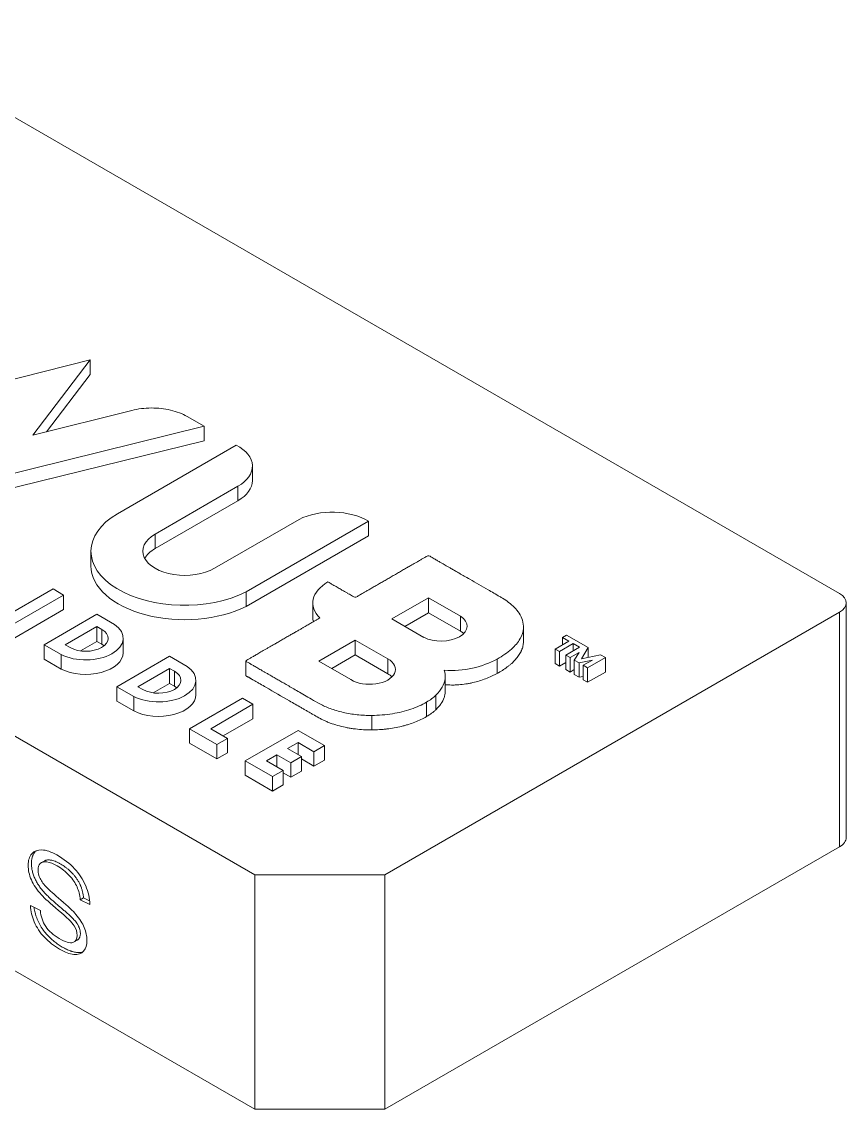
# Model space of a CAD drawing. Header units: millimetres. Extents: x 43 to 225, y 132 to 203.
# Drawn here: x 189.07 to 224.97, y 137.77 to 185.13 of the extents above; entities that cross this region are included whole.
import ezdxf

# ---------------------------------------------------------------- set-up
doc = ezdxf.new("R2010")
doc.units = ezdxf.units.MM
doc.layers.add('core', color=7, linetype='Continuous', lineweight=20)

msp = doc.modelspace()

# ---------------------------------------------------------------- linework, layer by layer
at = {"layer": 'core'}
for p, q in [((224.673, 160.232), (181.539, 185.135)), ((158.205, 171.663), (199.217, 147.984)), ((192.046, 170.408), (186.367, 168.972)), ((189.56, 167.129), (192.046, 170.408)), ((192.046, 169.777), (192.046, 170.408)), ((192.046, 169.777), (190.15, 167.277)), ((193.867, 168.208), (189.56, 167.129)), ((197.014, 167.514), (196.268, 167.945)), ((185.677, 164.72), (197.014, 167.514)), ((197.014, 166.884), (197.014, 167.514)), ((197.014, 166.884), (185.677, 164.09)), ((193.235, 163.709), (198.412, 166.698)), ((199.112, 165.15), (199.112, 165.78)), ((198.485, 164.903), (194.876, 162.82)), ((198.485, 164.272), (198.485, 164.903)), ((194.876, 162.189), (198.485, 164.272)), ((197.457, 161.329), (201.145, 163.458)), ((204.169, 163.38), (198.837, 160.301)), ((204.169, 162.75), (204.169, 163.38)), ((194.876, 162.82), (194.876, 162.189)), ((198.837, 159.671), (204.169, 162.75)), ((192.085, 162.071), (192.085, 161.441)), ((158.205, 161.447), (199.217, 137.769)), ((188.136, 159.102), (190.435, 160.429)), ((190.894, 160.164), (188.596, 158.837)), ((190.435, 160.429), (190.894, 160.164)), ((190.894, 160.164), (190.894, 159.533)), ((198.837, 160.301), (198.837, 159.671)), ((201.744, 159.818), (201.744, 159.188)), ((205.181, 159.125), (206.783, 160.05)), ((206.783, 159.397), (206.783, 160.05)), ((206.783, 160.05), (208.171, 159.248)), ((224.966, 149.608), (224.966, 159.823)), ((188.596, 158.206), (190.894, 159.533)), ((190.045, 158), (192.341, 159.326)), ((192.341, 159.326), (193.11, 158.882)), ((204.874, 147.984), (224.673, 159.415)), ((205.746, 158.799), (206.783, 159.397)), ((208.171, 158.596), (206.783, 159.397)), ((208.171, 158.596), (208.171, 159.248)), ((224.673, 149.2), (224.673, 159.415)), ((192.343, 158.796), (190.964, 158)), ((192.343, 158.144), (192.343, 158.796)), ((192.56, 158.671), (192.343, 158.796)), ((206.569, 158.323), (205.181, 159.125)), ((210.911, 158.086), (210.911, 158.717)), ((210.912, 158.137), (210.912, 158.768)), ((193.488, 157.649), (193.488, 158.279)), ((201.999, 157.288), (203.59, 158.206)), ((203.59, 157.554), (203.59, 158.206)), ((203.59, 158.206), (205.005, 157.389)), ((212.617, 158.319), (212.79, 158.419)), ((212.617, 158.319), (212.617, 158.002)), ((212.891, 158.161), (212.617, 158.319)), ((212.79, 158.419), (213.734, 157.874)), ((190.045, 157.369), (190.045, 158)), ((190.784, 157.573), (190.045, 158)), ((190.964, 158), (191.181, 157.875)), ((191.63, 157.732), (192.343, 158.144)), ((192.343, 158.144), (192.56, 158.019)), ((212.29, 157.814), (212.891, 158.161)), ((212.29, 157.814), (212.29, 157.183)), ((212.479, 157.705), (212.29, 157.814)), ((213.08, 158.052), (212.479, 157.705)), ((212.753, 157.547), (213.354, 157.893)), ((213.08, 158.052), (213.08, 157.735)), ((213.354, 157.893), (213.08, 158.052)), ((213.436, 157.39), (213.734, 157.874)), ((213.734, 157.874), (213.734, 157.452)), ((190.045, 157.369), (190.784, 156.943)), ((190.784, 156.943), (190.784, 157.573)), ((193.211, 156.172), (195.507, 157.498)), ((195.507, 157.498), (196.276, 157.054)), ((198.829, 157.283), (198.829, 156.653)), ((203.398, 156.48), (201.999, 157.288)), ((203.59, 157.554), (202.564, 156.961)), ((205.005, 156.737), (203.59, 157.554)), ((205.005, 156.737), (205.005, 157.389)), ((209.765, 156.747), (209.765, 157.378)), ((212.479, 157.705), (212.479, 157.074)), ((212.753, 157.547), (212.753, 156.916)), ((212.94, 157.439), (212.753, 157.547)), ((213.335, 157.667), (212.94, 157.439)), ((212.94, 157.439), (212.94, 156.808)), ((213.335, 157.667), (213.125, 157.332)), ((213.125, 157.332), (213.125, 156.701)), ((213.333, 157.212), (213.125, 157.332)), ((213.333, 157.212), (213.914, 157.332)), ((214.272, 157.563), (213.436, 157.39)), ((213.519, 157.104), (213.914, 157.332)), ((214.48, 157.443), (213.707, 156.996)), ((214.272, 157.563), (214.48, 157.443)), ((214.48, 157.443), (214.48, 156.812)), ((195.509, 156.968), (194.13, 156.172)), ((195.509, 156.968), (195.509, 156.316)), ((195.726, 156.843), (195.509, 156.968)), ((212.29, 157.183), (212.479, 157.074)), ((212.479, 157.074), (212.753, 157.233)), ((212.753, 156.916), (212.94, 156.808)), ((212.94, 156.808), (213.125, 156.915)), ((213.333, 157.212), (213.333, 156.581)), ((213.519, 157.104), (213.519, 156.474)), ((213.707, 156.996), (213.519, 157.104)), ((213.707, 156.996), (213.707, 156.366)), ((213.707, 156.366), (214.48, 156.812)), ((194.796, 155.904), (195.509, 156.316)), ((195.509, 156.316), (195.726, 156.191)), ((196.654, 155.821), (196.654, 156.452)), ((207.506, 155.987), (207.506, 156.618)), ((213.125, 156.701), (213.333, 156.581)), ((213.333, 156.581), (213.519, 156.62)), ((213.519, 156.474), (213.707, 156.366)), ((193.211, 156.172), (193.211, 155.542)), ((193.95, 155.746), (193.211, 156.172)), ((194.13, 156.172), (194.347, 156.047)), ((193.211, 155.542), (193.95, 155.115)), ((193.95, 155.115), (193.95, 155.746)), ((196.376, 154.345), (198.675, 155.672)), ((199.134, 155.406), (197.296, 154.345)), ((198.675, 155.672), (199.134, 155.406)), ((199.134, 155.406), (199.134, 154.776)), ((206.694, 154.871), (206.694, 155.502)), ((207.1, 155.17), (207.1, 155.8)), ((204.308, 154.29), (204.308, 154.921)), ((197.842, 154.029), (199.134, 154.776)), ((196.376, 154.345), (196.376, 153.714)), ((197.566, 153.658), (196.376, 154.345)), ((197.296, 154.345), (198.025, 153.923)), ((198.802, 152.944), (201.1, 154.271)), ((201.1, 154.271), (202.251, 153.607)), ((196.376, 153.714), (197.566, 153.027)), ((198.025, 153.923), (197.566, 153.658)), ((197.566, 153.658), (197.566, 153.027)), ((198.025, 153.923), (198.025, 153.293)), ((201.101, 153.74), (200.641, 153.475)), ((200.641, 153.475), (201.245, 153.126)), ((201.101, 153.74), (201.101, 153.21)), ((201.792, 153.341), (201.101, 153.74)), ((202.251, 153.607), (201.792, 153.341)), ((202.251, 153.607), (202.251, 152.976)), ((197.566, 153.027), (198.025, 153.293)), ((200.181, 153.21), (199.721, 152.944)), ((200.181, 153.21), (200.181, 152.679)), ((200.785, 152.861), (200.181, 153.21)), ((201.245, 153.126), (200.785, 152.861)), ((201.245, 153.126), (201.245, 152.496)), ((201.245, 153.026), (201.792, 152.711)), ((201.792, 153.341), (201.792, 152.711)), ((198.802, 152.944), (198.802, 152.314)), ((199.992, 152.257), (198.802, 152.944)), ((199.721, 152.944), (200.451, 152.523)), ((200.451, 152.523), (199.992, 152.257)), ((200.451, 152.523), (200.451, 151.892)), ((200.785, 152.861), (200.785, 152.23)), ((201.792, 152.711), (202.251, 152.976)), ((198.802, 152.314), (199.992, 151.627)), ((199.992, 152.257), (199.992, 151.627)), ((200.451, 152.423), (200.785, 152.23)), ((200.785, 152.23), (201.245, 152.496)), ((199.992, 151.627), (200.451, 151.892)), ((204.874, 137.769), (224.673, 149.2)), ((190.07, 148.591), (189.928, 148.509)), ((199.217, 137.769), (199.217, 147.984)), ((204.874, 147.984), (199.217, 147.984)), ((204.874, 147.984), (204.874, 137.769)), ((191.759, 146.974), (191.618, 146.892)), ((191.618, 146.892), (192.04, 146.691)), ((191.759, 146.974), (192.027, 146.846)), ((189.88, 146.427), (189.451, 146.637)), ((191.346, 145.057), (191.487, 145.139)), ((204.874, 137.769), (199.217, 137.769))]:
    msp.add_line(p, q, dxfattribs=at)
for centre, major_axis, start_param, end_param in [((196.957, 165.78), (-2.155, 0), 2.358865, 3.970944), ((196.957, 165.15), (-2.155, 0), 2.358865, 3.141605), ((202.587, 162.519), (-2.174, 0), 3.89754, 5.437658), ((196.157, 162.071), (-4.072, 0), 5.512477, 8.572381), ((196.167, 162.075), (1.825, 0), 2.356194, 5.497787), ((196.167, 161.444), (1.825, 0), 2.356194, 2.837791), ((196.157, 161.441), (-4.072, 0), 0.000005, 2.289195), ((203.992, 159.818), (-2.249, 0), 5.498375, 6.809849), ((223.966, 159.823), (1, 0), 5.497787, 7.068583), ((203.992, 159.188), (2.249, 0), 3.141577, 3.283872), ((207.327, 158.811), (1.134, 0), 3.980491, 7.015084), ((191.859, 158.279), (-1.628, 0), 0.849464, 3.836711), ((191.859, 158.279), (0.975, 0), 3.943684, 7.051888), ((207.327, 158.158), (1.134, 0), 0.521326, 0.731898), ((191.859, 157.627), (0.975, 0), 0.617718, 0.768708), ((191.859, 157.649), (-1.628, 0), 0.849464, 3.141569), ((204.215, 156.926), (1.125, 0), 3.898854, 7.076079), ((195.025, 156.452), (-1.628, 0), 0.849464, 3.836711), ((195.025, 156.452), (0.975, 0), 3.943684, 7.051888), ((204.215, 156.274), (1.125, 0), 0.526057, 0.792894), ((195.025, 155.799), (0.975, 0), 0.617718, 0.768708), ((195.025, 155.821), (-1.628, 0), 0.849464, 3.141569), ((223.966, 149.608), (1, 0), 5.497787, 6.283186)]:
    msp.add_ellipse(centre, major_axis=major_axis, ratio=0.57735, start_param=start_param, end_param=end_param, dxfattribs=at)
for points, knots in [([(196.268, 167.945), (196.061, 168.06), (195.575, 168.251), (194.706, 168.347), (194.132, 168.272), (193.867, 168.208)], [0, 0, 0, 0, 0.334025, 0.665901, 1, 1, 1, 1]), ([(210.911, 158.717), (210.915, 158.834), (210.897, 159.059), (210.747, 159.367), (210.533, 159.626), (210.284, 159.842), (210.059, 159.995), (209.752, 160.173), (209.273, 160.449), (208.76, 160.746), (208.344, 160.985), (208.135, 161.106), (207.953, 161.211), (207.797, 161.301), (207.665, 161.377), (207.555, 161.441), (207.464, 161.493), (207.374, 161.546), (207.29, 161.594), (207.208, 161.642), (207.137, 161.683), (207.062, 161.726), (206.979, 161.777), (206.884, 161.819), (206.817, 161.897), (206.711, 161.862), (206.649, 161.82), (206.577, 161.781), (206.506, 161.74), (206.432, 161.697), (206.343, 161.645), (206.256, 161.595), (206.18, 161.551), (206.116, 161.514), (206.048, 161.475), (205.975, 161.433), (205.898, 161.389), (205.818, 161.343), (205.735, 161.295), (205.65, 161.245), (205.562, 161.194), (205.472, 161.143), (205.381, 161.09), (205.29, 161.037), (205.199, 160.985), (205.108, 160.932), (205.018, 160.88), (204.93, 160.83), (204.844, 160.78), (204.761, 160.732), (204.68, 160.685), (204.595, 160.636), (204.508, 160.586), (204.419, 160.534), (204.335, 160.486), (204.256, 160.44), (204.183, 160.398), (204.096, 160.348), (204, 160.293), (203.9, 160.236), (203.818, 160.189), (203.749, 160.147), (203.68, 160.112), (203.627, 160.051), (203.526, 160.081), (203.468, 160.126), (203.379, 160.17), (203.282, 160.226), (203.194, 160.277), (203.115, 160.323), (203.047, 160.363), (202.971, 160.407), (202.888, 160.455), (202.799, 160.507), (202.707, 160.56), (202.608, 160.617), (202.506, 160.675), (202.435, 160.716), (202.401, 160.736)], [0, 0, 0, 0, 0.046248, 0.087626, 0.124997, 0.158824, 0.189468, 0.203677, 0.257656, 0.343111, 0.368593, 0.390959, 0.410409, 0.427037, 0.441052, 0.452726, 0.462352, 0.470223, 0.48179, 0.489365, 0.496569, 0.50453, 0.513589, 0.523509, 0.533321, 0.540042, 0.54626, 0.55573, 0.561943, 0.569312, 0.579483, 0.590721, 0.597098, 0.603966, 0.611306, 0.619094, 0.627296, 0.635876, 0.644788, 0.653985, 0.663416, 0.673025, 0.682757, 0.692552, 0.70235, 0.712092, 0.721718, 0.731169, 0.740391, 0.74933, 0.757939, 0.766289, 0.776468, 0.78605, 0.795034, 0.803426, 0.811234, 0.818472, 0.83129, 0.841961, 0.850599, 0.857378, 0.864554, 0.872376, 0.878878, 0.885268, 0.895123, 0.905139, 0.916566, 0.923274, 0.930675, 0.938758, 0.947766, 0.957391, 0.967304, 0.977127, 0.989162, 1, 1, 1, 1]), ([(202.048, 159.166), (202.019, 159.149), (201.955, 159.112), (201.871, 159.064), (201.795, 159.02), (201.731, 158.982), (201.66, 158.942), (201.582, 158.897), (201.497, 158.848), (201.403, 158.793), (201.299, 158.733), (201.183, 158.666), (201.054, 158.592), (200.908, 158.507), (200.745, 158.413), (200.573, 158.314), (200.4, 158.214), (200.237, 158.12), (200.086, 158.033), (199.946, 157.952), (199.817, 157.878), (199.698, 157.809), (199.588, 157.745), (199.487, 157.687), (199.394, 157.633), (199.308, 157.584), (199.229, 157.538), (199.156, 157.496), (199.069, 157.447), (198.975, 157.389), (198.879, 157.342), (198.797, 157.27), (198.942, 157.227), (199.011, 157.174), (199.093, 157.128), (199.159, 157.09), (199.233, 157.048), (199.312, 157.002), (199.398, 156.953), (199.491, 156.899), (199.593, 156.84), (199.705, 156.775), (199.827, 156.705), (199.96, 156.628), (200.107, 156.543), (200.269, 156.45), (200.447, 156.347), (200.645, 156.233), (200.864, 156.106), (201.11, 155.964), (201.386, 155.804), (201.704, 155.623), (202.056, 155.41), (202.508, 155.206), (203.057, 155.044), (203.669, 154.942), (204.095, 154.92), (204.308, 154.921)], [0, 0, 0, 0, 0.010779, 0.023395, 0.030594, 0.038437, 0.047002, 0.056406, 0.066744, 0.078151, 0.090773, 0.104764, 0.120389, 0.138116, 0.158103, 0.179758, 0.201116, 0.22101, 0.239378, 0.256354, 0.272025, 0.286481, 0.299812, 0.312102, 0.323429, 0.333867, 0.343483, 0.352341, 0.360498, 0.374919, 0.387087, 0.395218, 0.406353, 0.419563, 0.427049, 0.435179, 0.444008, 0.453601, 0.464035, 0.475397, 0.487785, 0.501312, 0.516106, 0.532319, 0.550122, 0.569714, 0.591331, 0.61526, 0.641851, 0.671559, 0.70496, 0.742886, 0.786902, 0.836402, 0.890416, 0.944923, 1, 1, 1, 1]), ([(209.765, 157.378), (209.998, 157.509), (210.407, 157.782), (210.794, 158.245), (210.902, 158.564), (210.911, 158.717)], [0, 0, 0, 0, 0.370378, 0.700419, 1, 1, 1, 1]), ([(210.911, 158.086), (210.907, 158.023), (210.896, 157.959), (210.87, 157.865), (210.859, 157.834), (210.841, 157.787), (210.835, 157.771), (210.821, 157.74), (210.814, 157.724), (210.777, 157.647), (210.741, 157.587), (210.661, 157.469), (210.57, 157.353), (210.46, 157.243), (210.37, 157.162), (210.339, 157.135), (210.275, 157.083), (210.242, 157.057), (210.14, 156.981), (210.069, 156.933), (209.921, 156.838), (209.844, 156.792), (209.765, 156.747)], [0, 0, 0, 0, 0.125, 0.125, 0.1875, 0.1875, 0.21875, 0.21875, 0.25, 0.25, 0.375, 0.375, 0.5, 0.625, 0.625, 0.6875, 0.6875, 0.75, 0.75, 0.875, 0.875, 1, 1, 1, 1]), ([(207.1, 155.8), (207.216, 155.911), (207.403, 156.144), (207.528, 156.521), (207.501, 156.774), (207.462, 156.896)], [0, 0, 0, 0, 0.340005, 0.672246, 1, 1, 1, 1]), ([(204.308, 154.29), (204.19, 154.29), (204.072, 154.293), (203.835, 154.307), (203.716, 154.317), (203.566, 154.335), (203.536, 154.339), (203.476, 154.347), (203.387, 154.361), (203.3, 154.376), (203.127, 154.409), (203.014, 154.435), (202.793, 154.493), (202.686, 154.526), (202.554, 154.572), (202.528, 154.581), (202.477, 154.6), (202.4, 154.63), (202.278, 154.681), (202.184, 154.725), (202.092, 154.771), (202.047, 154.794), (201.916, 154.865), (201.831, 154.915), (201.705, 154.99), (201.663, 155.015), (201.578, 155.064), (201.535, 155.089), (201.45, 155.138), (201.407, 155.162), (201.321, 155.211), (201.279, 155.236), (201.151, 155.31), (201.066, 155.359), (200.895, 155.457), (200.81, 155.507), (200.384, 155.753), (200.043, 155.95), (199.617, 156.196), (199.532, 156.245), (199.404, 156.319), (199.361, 156.343), (199.297, 156.38), (199.276, 156.392), (199.233, 156.417), (199.212, 156.429), (199.169, 156.454), (199.148, 156.466), (199.116, 156.485), (199.105, 156.491), (199.084, 156.503), (199.073, 156.509), (199.051, 156.521), (199.041, 156.527), (199.02, 156.54), (199.01, 156.547), (198.99, 156.56), (198.98, 156.566), (198.959, 156.579), (198.943, 156.588), (198.925, 156.596), (198.913, 156.601), (198.906, 156.604), (198.887, 156.611), (198.875, 156.616), (198.857, 156.624), (198.852, 156.627), (198.841, 156.634), (198.837, 156.637), (198.832, 156.643), (198.83, 156.645), (198.829, 156.649), (198.829, 156.651), (198.829, 156.653)], [0, 0, 0, 0, 0.051465, 0.051465, 0.102931, 0.102931, 0.115797, 0.115797, 0.128664, 0.154396, 0.154396, 0.205862, 0.205862, 0.257327, 0.257327, 0.270194, 0.270194, 0.28306, 0.308793, 0.334526, 0.334526, 0.360258, 0.360258, 0.411724, 0.411724, 0.437457, 0.437457, 0.463189, 0.463189, 0.488922, 0.488922, 0.514655, 0.514655, 0.56612, 0.56612, 0.617586, 0.617586, 0.823448, 0.823448, 0.874913, 0.874913, 0.900646, 0.900646, 0.913512, 0.913512, 0.926379, 0.926379, 0.939245, 0.939245, 0.945678, 0.945678, 0.952111, 0.952111, 0.958545, 0.958545, 0.964978, 0.964978, 0.971411, 0.971411, 0.977844, 0.981061, 0.981061, 0.984277, 0.984277, 0.99071, 0.99071, 0.993927, 0.993927, 0.997144, 0.997144, 0.998752, 0.998752, 1, 1, 1, 1]), ([(209.765, 156.747), (209.726, 156.726), (209.686, 156.706), (209.606, 156.666), (209.565, 156.646), (209.44, 156.589), (209.354, 156.554), (209.178, 156.487), (209.087, 156.455), (208.901, 156.398), (208.805, 156.372), (208.657, 156.338), (208.607, 156.327), (208.506, 156.308), (208.456, 156.299), (208.303, 156.275), (208.199, 156.263), (208.068, 156.254), (208.041, 156.252), (207.988, 156.25), (207.962, 156.248), (207.881, 156.246), (207.828, 156.246), (207.685, 156.248), (207.595, 156.253), (207.506, 156.261)], [0, 0, 0, 0, 0.063623, 0.063623, 0.127247, 0.127247, 0.254493, 0.254493, 0.38174, 0.38174, 0.508987, 0.508987, 0.57261, 0.57261, 0.636233, 0.636233, 0.76348, 0.76348, 0.795292, 0.795292, 0.827104, 0.827104, 0.890727, 0.890727, 1, 1, 1, 1]), ([(207.506, 155.987), (207.506, 155.986), (207.506, 155.984), (207.506, 155.959), (207.505, 155.935), (207.501, 155.887), (207.497, 155.863), (207.485, 155.792), (207.473, 155.744), (207.425, 155.603), (207.379, 155.512), (207.289, 155.38), (207.256, 155.337), (207.201, 155.274), (207.182, 155.253), (207.142, 155.211), (207.122, 155.19), (207.1, 155.17)], [0, 0, 0, 0, 0.005717, 0.005717, 0.088574, 0.088574, 0.17143, 0.17143, 0.337144, 0.337144, 0.668572, 0.668572, 0.834286, 0.834286, 0.917143, 0.917143, 1, 1, 1, 1]), ([(204.308, 154.921), (204.611, 154.924), (205.211, 154.97), (206.029, 155.177), (206.492, 155.384), (206.694, 155.502)], [0, 0, 0, 0, 0.343649, 0.675406, 1, 1, 1, 1]), ([(206.694, 155.502), (206.772, 155.547), (206.918, 155.642), (207.044, 155.746), (207.1, 155.8)], [0, 0, 0, 0, 0.504374, 1, 1, 1, 1]), ([(207.1, 155.17), (207.072, 155.142), (207.042, 155.116), (206.979, 155.064), (206.947, 155.038), (206.845, 154.964), (206.772, 154.916), (206.694, 154.871)], [0, 0, 0, 0, 0.25, 0.25, 0.5, 0.5, 1, 1, 1, 1]), ([(206.694, 154.871), (206.616, 154.826), (206.534, 154.783), (206.364, 154.701), (206.275, 154.663), (206.093, 154.592), (205.999, 154.559), (205.877, 154.52), (205.852, 154.513), (205.803, 154.498), (205.778, 154.491), (205.703, 154.47), (205.652, 154.457), (205.499, 154.419), (205.395, 154.397), (205.185, 154.36), (205.079, 154.344), (204.916, 154.325), (204.862, 154.319), (204.752, 154.31), (204.697, 154.306), (204.531, 154.295), (204.419, 154.291), (204.308, 154.29)], [0, 0, 0, 0, 0.125, 0.125, 0.25, 0.25, 0.375, 0.375, 0.40625, 0.40625, 0.4375, 0.4375, 0.5, 0.5, 0.625, 0.625, 0.75, 0.75, 0.8125, 0.8125, 0.875, 0.875, 1, 1, 1, 1]), ([(191.854, 147.5), (191.736, 147.775), (191.574, 148.023), (191.161, 148.468), (190.905, 148.667), (190.358, 148.983), (190.141, 149.056), (189.755, 149.075), (189.607, 149.019), (189.401, 148.77), (189.35, 148.604), (189.35, 148.187), (189.396, 147.975), (189.584, 147.545), (189.729, 147.329), (190.061, 146.961), (190.31, 146.735), (191.037, 146.125), (191.262, 145.903), (191.436, 145.622), (191.48, 145.481), (191.48, 145.179), (191.418, 145.077), (191.17, 144.992), (190.973, 145.047), (190.443, 145.353), (190.247, 145.53), (189.981, 145.936), (189.903, 146.167), (189.88, 146.427)], [0, 0, 0, 0, 0.098981, 0.098981, 0.197962, 0.197962, 0.275972, 0.275972, 0.35385, 0.35385, 0.431534, 0.431534, 0.509966, 0.509966, 0.588624, 0.588624, 0.643035, 0.643035, 0.697323, 0.697323, 0.752181, 0.752181, 0.81566, 0.81566, 0.878923, 0.878923, 0.939558, 0.939558, 1, 1, 1, 1]), ([(189.697, 149.029), (189.684, 149.018), (189.671, 149.006), (189.647, 148.979), (189.636, 148.965), (189.602, 148.92), (189.583, 148.887), (189.561, 148.841), (189.557, 148.832), (189.549, 148.813), (189.545, 148.804), (189.534, 148.774), (189.515, 148.713), (189.499, 148.625), (189.492, 148.541), (189.491, 148.504), (189.491, 148.479), (189.491, 148.466), (189.492, 148.402), (189.496, 148.35), (189.509, 148.244), (189.519, 148.189), (189.539, 148.106), (189.547, 148.078), (189.563, 148.021), (189.582, 147.965), (189.603, 147.908), (189.627, 147.852), (189.639, 147.824), (189.678, 147.741), (189.707, 147.687), (189.754, 147.607), (189.778, 147.568), (189.803, 147.53), (189.82, 147.504), (189.829, 147.491), (189.873, 147.429), (189.91, 147.38), (189.984, 147.287), (190.023, 147.242), (190.101, 147.155), (190.142, 147.113), (190.204, 147.053), (190.224, 147.033), (190.266, 146.993), (190.287, 146.974), (190.349, 146.916), (190.391, 146.878), (190.517, 146.766), (190.602, 146.693), (190.729, 146.584), (190.771, 146.548), (190.856, 146.477), (190.899, 146.441), (190.983, 146.368), (191.026, 146.331), (191.109, 146.256), (191.151, 146.218), (191.234, 146.139), (191.275, 146.099), (191.335, 146.036), (191.355, 146.015), (191.394, 145.971), (191.414, 145.948), (191.442, 145.912), (191.452, 145.9), (191.47, 145.875), (191.478, 145.863), (191.491, 145.843), (191.495, 145.836), (191.503, 145.823), (191.514, 145.803), (191.525, 145.783), (191.539, 145.755), (191.546, 145.741), (191.559, 145.713), (191.576, 145.671), (191.59, 145.629), (191.601, 145.586), (191.605, 145.572), (191.61, 145.544), (191.612, 145.531), (191.618, 145.49), (191.62, 145.464), (191.622, 145.412), (191.621, 145.387), (191.616, 145.34), (191.611, 145.318), (191.603, 145.286), (191.599, 145.276), (191.592, 145.257), (191.579, 145.229), (191.563, 145.206), (191.545, 145.184), (191.538, 145.178), (191.525, 145.165), (191.518, 145.16), (191.503, 145.149), (191.495, 145.144), (191.487, 145.139)], [0, 0, 0, 0, 0.016073, 0.016073, 0.032885, 0.032885, 0.06651, 0.06651, 0.074916, 0.074916, 0.083322, 0.083322, 0.100134, 0.133759, 0.150572, 0.158978, 0.158978, 0.167384, 0.167384, 0.201009, 0.201009, 0.234633, 0.234633, 0.251446, 0.251446, 0.268258, 0.285071, 0.285071, 0.301883, 0.301883, 0.335508, 0.335508, 0.35232, 0.360726, 0.360726, 0.369132, 0.369132, 0.402757, 0.402757, 0.436382, 0.436382, 0.470007, 0.470007, 0.486819, 0.486819, 0.503631, 0.503631, 0.537256, 0.537256, 0.604506, 0.604506, 0.63813, 0.63813, 0.671755, 0.671755, 0.70538, 0.70538, 0.739005, 0.739005, 0.772629, 0.772629, 0.789442, 0.789442, 0.806254, 0.806254, 0.81466, 0.81466, 0.823067, 0.823067, 0.82727, 0.82727, 0.831473, 0.839879, 0.839879, 0.848285, 0.848285, 0.856691, 0.873504, 0.873504, 0.88191, 0.88191, 0.890316, 0.890316, 0.907128, 0.907128, 0.923941, 0.923941, 0.940753, 0.940753, 0.949159, 0.949159, 0.957566, 0.974378, 0.974378, 0.982784, 0.982784, 0.99119, 0.99119, 1, 1, 1, 1]), ([(190.177, 147.411), (190.036, 147.554), (189.934, 147.69), (189.811, 147.943), (189.78, 148.068), (189.78, 148.311), (189.813, 148.403), (189.94, 148.534), (190.037, 148.56), (190.299, 148.524), (190.449, 148.467), (190.811, 148.258), (190.984, 148.119), (191.292, 147.788), (191.405, 147.621), (191.551, 147.287), (191.598, 147.099), (191.618, 146.892)], [0, 0, 0, 0, 0.120763, 0.120763, 0.240706, 0.240706, 0.358698, 0.358698, 0.477449, 0.477449, 0.596619, 0.596619, 0.730913, 0.730913, 0.865207, 0.865207, 1, 1, 1, 1]), ([(190.07, 148.591), (190.081, 148.598), (190.094, 148.603), (190.113, 148.611), (190.12, 148.613), (190.133, 148.617), (190.14, 148.619), (190.161, 148.624), (190.175, 148.626), (190.218, 148.63), (190.248, 148.63), (190.294, 148.626), (190.31, 148.624), (190.342, 148.619), (190.357, 148.616), (190.437, 148.598), (190.502, 148.576), (190.601, 148.534), (190.634, 148.518), (190.684, 148.493), (190.701, 148.484), (190.734, 148.466), (190.751, 148.456), (190.835, 148.408), (190.901, 148.364), (190.999, 148.292), (191.048, 148.253), (191.097, 148.212), (191.13, 148.183), (191.146, 148.168), (191.194, 148.123), (191.225, 148.092), (191.287, 148.028), (191.317, 147.994), (191.377, 147.925), (191.405, 147.889), (191.447, 147.832), (191.461, 147.813), (191.488, 147.774), (191.501, 147.754), (191.538, 147.694), (191.562, 147.654), (191.594, 147.591), (191.604, 147.569), (191.619, 147.537), (191.623, 147.526), (191.633, 147.505), (191.637, 147.494), (191.659, 147.44), (191.673, 147.396), (191.699, 147.31), (191.711, 147.267), (191.725, 147.203), (191.729, 147.182), (191.737, 147.139), (191.741, 147.118), (191.75, 147.056), (191.755, 147.014), (191.759, 146.974)], [0, 0, 0, 0, 0.023028, 0.023028, 0.034659, 0.034659, 0.04629, 0.04629, 0.069551, 0.069551, 0.116073, 0.116073, 0.139335, 0.139335, 0.162596, 0.162596, 0.255641, 0.255641, 0.302163, 0.302163, 0.325424, 0.325424, 0.348686, 0.348686, 0.441731, 0.441731, 0.488253, 0.511514, 0.511514, 0.534775, 0.534775, 0.581298, 0.581298, 0.62782, 0.62782, 0.674343, 0.674343, 0.697604, 0.697604, 0.720865, 0.720865, 0.767388, 0.767388, 0.790649, 0.790649, 0.80228, 0.80228, 0.81391, 0.81391, 0.860433, 0.860433, 0.906955, 0.906955, 0.930216, 0.930216, 0.953478, 0.953478, 1, 1, 1, 1]), ([(189.451, 146.637), (189.459, 146.404), (189.514, 146.167), (189.72, 145.686), (189.866, 145.464), (190.25, 145.057), (190.471, 144.882), (190.949, 144.606), (191.156, 144.532), (191.527, 144.495), (191.668, 144.543), (191.862, 144.774), (191.91, 144.93), (191.91, 145.306), (191.871, 145.49), (191.712, 145.871), (191.592, 146.061), (191.307, 146.401), (191.089, 146.608), (190.468, 147.138), (190.268, 147.317), (190.177, 147.411)], [0, 0, 0, 0, 0.115942, 0.115942, 0.231438, 0.231438, 0.346307, 0.346307, 0.451239, 0.451239, 0.556171, 0.556171, 0.661532, 0.661532, 0.756783, 0.756783, 0.852035, 0.852035, 0.926017, 0.926017, 1, 1, 1, 1]), ([(189.605, 146.562), (189.607, 146.541), (189.61, 146.521), (189.625, 146.426), (189.642, 146.35), (189.669, 146.254), (189.675, 146.235), (189.687, 146.196), (189.693, 146.177), (189.714, 146.119), (189.728, 146.08), (189.76, 146.004), (189.776, 145.966), (189.812, 145.89), (189.841, 145.834), (189.873, 145.779), (189.894, 145.742), (189.905, 145.724), (189.939, 145.67), (189.963, 145.635), (190.035, 145.533), (190.087, 145.468), (190.154, 145.391), (190.168, 145.376), (190.196, 145.346), (190.21, 145.332), (190.251, 145.288), (190.279, 145.26), (190.364, 145.179), (190.422, 145.129), (190.509, 145.058), (190.539, 145.035), (190.598, 144.991), (190.628, 144.97), (190.717, 144.908), (190.777, 144.87), (190.866, 144.817), (190.895, 144.801), (190.954, 144.769), (190.984, 144.753), (191.073, 144.71), (191.132, 144.685), (191.205, 144.659), (191.22, 144.654), (191.249, 144.644), (191.264, 144.64), (191.308, 144.627), (191.366, 144.612), (191.422, 144.603), (191.464, 144.597), (191.478, 144.595), (191.506, 144.593), (191.52, 144.592), (191.588, 144.59), (191.639, 144.594), (191.702, 144.609), (191.716, 144.613), (191.73, 144.618)], [0, 0, 0, 0, 0.018972, 0.018972, 0.087585, 0.087585, 0.104738, 0.104738, 0.121891, 0.121891, 0.156198, 0.156198, 0.190504, 0.190504, 0.224811, 0.241964, 0.241964, 0.259117, 0.259117, 0.293424, 0.293424, 0.362037, 0.362037, 0.37919, 0.37919, 0.396343, 0.396343, 0.43065, 0.43065, 0.499263, 0.499263, 0.533569, 0.533569, 0.567876, 0.567876, 0.636489, 0.636489, 0.670795, 0.670795, 0.705101, 0.705101, 0.773714, 0.773714, 0.790868, 0.790868, 0.808021, 0.808021, 0.842327, 0.876634, 0.876634, 0.893787, 0.893787, 0.91094, 0.91094, 0.979553, 0.979553, 1, 1, 1, 1])]:
    msp.add_open_spline(points, degree=3, knots=knots, dxfattribs=at)
for points, degree in [([(192.56, 158.019), (192.56, 158.671)], 1), ([(207.462, 156.896), (208.307, 156.806), (209.142, 157.044), (209.765, 157.378)], 3), ([(195.726, 156.191), (195.726, 156.843)], 1), ([(192.04, 146.691), (192.034, 146.956), (191.972, 147.226), (191.854, 147.5)], 3)]:
    msp.add_open_spline(points, degree=degree, dxfattribs=at)

doc.saveas('drawing.dxf')
